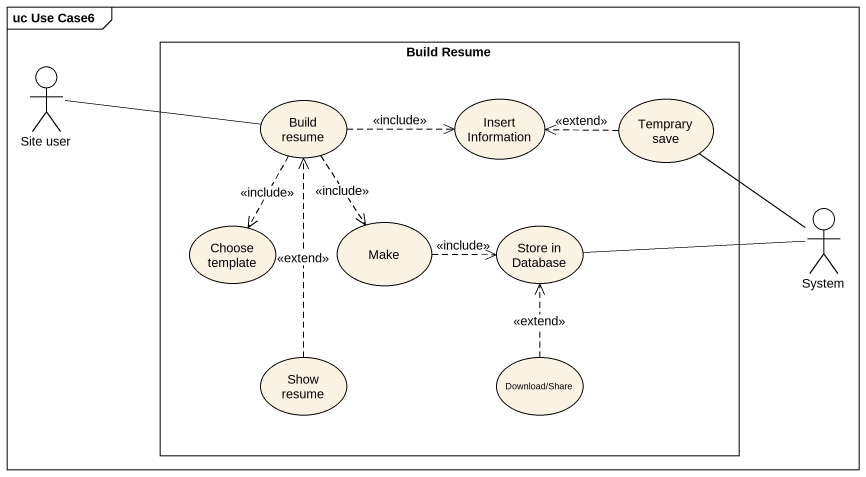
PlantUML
@startuml
mainframe uc Use Case6
rectangle "Build Resume" as Build_Resume {
  usecase "Build resume" as Build_resume
  usecase "Insert Information" as Insert_Information
  usecase "Temprary save" as Temprary_save
  usecase "Choose template" as Choose_template
  usecase Make
  usecase "Store in Database" as Store_in_Database
  usecase "Show resume" as Show_resume
  usecase "Download/Share" as Download_Share
}
actor "Site user" as Site_user
actor System
Site_user -right- Build_resume
Build_resume .right.> Insert_Information : <<include>>
Build_resume ..> Choose_template : <<include>>
Build_resume ..> Make : <<include>>
Temprary_save .left.> Insert_Information : <<extend>>
Make .right.> Store_in_Database : <<include>>
System -up- Temprary_save
System -left- Store_in_Database
Show_resume .up.> Build_resume : <<extend>>
Download_Share .up.> Store_in_Database : <<extend>>
@enduml
